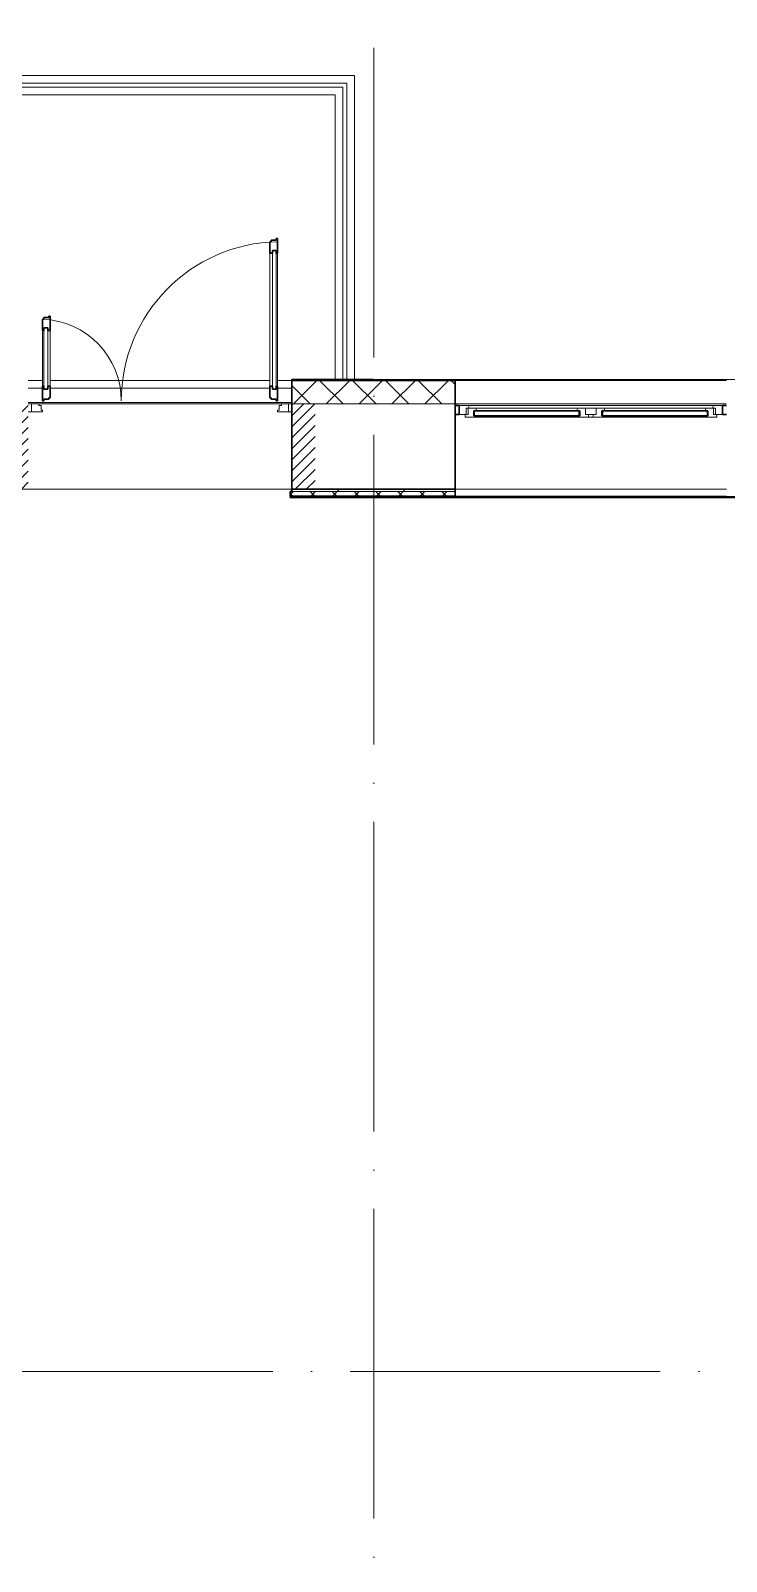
# Model space of a CAD drawing. Header units: millimetres. Extents: x -695119 to 412940, y -249585 to 622758.
# Drawn here: x 272776 to 277265, y 100386 to 110273 of the extents above; entities that cross this region are included whole.
import ezdxf

# ---------------------------------------------------------------- set-up
doc = ezdxf.new("R2010")
doc.units = ezdxf.units.MM
doc.linetypes.add('ADSK_Линия сетки', pattern=[25, 20, -2.5, 0, -2.5])
doc.linetypes.add('ADSK_Штриховая_ш2 п1_5', pattern=[4.5, 3, -1.5])
for name, color, linetype, lineweight in [('_ Окна', 252, 'Continuous', 30), ('Двери', 8, 'Continuous', 9), ('Лестницы', 8, 'Continuous', 9), ('Ограждение', 8, 'Continuous', 9), ('Окна', 252, 'Continuous', 9), ('Оси', 252, 'Continuous', 9), ('Стены внутренние', 252, 'Continuous', 18), ('Стены наружные', 252, 'Continuous', 18), ('Стены штриховка', 7, 'Continuous', 9)]:
    doc.layers.add(name, color=color, linetype=linetype, lineweight=lineweight)
doc.layers.add('Двери открывание', color=7, linetype='Continuous', lineweight=9, true_color=0xc0c0c0)

# ---------------------------------------------------------------- blocks, each defined once
blk = doc.blocks.new('план 2 этажа')
at = {"layer": 'Двери', "lineweight": 18, "true_color": 0x636466}
h = blk.add_hatch(dxfattribs=at)
h.set_pattern_fill('FP_2', color=251, style=0, pattern_type=2)
h.set_pattern_definition([(45, (273485.813, 107586.636), (-35.3553, 35.3553), [])])
h.paths.add_polyline_path([(274610.8, 107311.6), (274610.8, 107861.6), (274460.8, 107861.6), (274460.8, 107311.6)])
h.paths.add_polyline_path([(272610.8, 107311.6), (272760.8, 107311.6), (272760.8, 107861.6), (272610.8, 107861.6), (272610.8, 107334.1)])
at = {"layer": '_ Окна', "color": 251, "true_color": 0x636466}
for p, q in [((275540.8, 107851.6), (275515.8, 107851.6)), ((275515.8, 107793.6), (275540.8, 107793.6)), ((275540.8, 107793.6), (275540.8, 107851.6)), ((275638.8, 107817.6), (275635.8, 107817.6)), ((275635.8, 107817.6), (275635.8, 107785.6)), ((275635.8, 107785.6), (275638.8, 107785.6)), ((276315.8, 107817.6), (275638.8, 107817.6)), ((275638.8, 107817.6), (275638.8, 107785.6)), ((275638.8, 107785.6), (275638.8, 107817.6)), ((275638.8, 107785.6), (276315.8, 107785.6)), ((276315.8, 107785.6), (276315.8, 107817.6)), ((276315.8, 107817.6), (276315.8, 107785.6)), ((276318.8, 107817.6), (276315.8, 107817.6)), ((276315.8, 107785.6), (276318.8, 107785.6)), ((276318.8, 107785.6), (276318.8, 107817.6)), ((276465.8, 107817.6), (276462.8, 107817.6)), ((276462.8, 107817.6), (276462.8, 107785.6)), ((276462.8, 107785.6), (276465.8, 107785.6)), ((277142.8, 107817.6), (276465.8, 107817.6)), ((276465.8, 107817.6), (276465.8, 107785.6)), ((276465.8, 107785.6), (276465.8, 107817.6)), ((276465.8, 107785.6), (277142.8, 107785.6)), ((277142.8, 107785.6), (277142.8, 107817.6)), ((277142.8, 107817.6), (277142.8, 107785.6)), ((277145.8, 107817.6), (277142.8, 107817.6)), ((277142.8, 107785.6), (277145.8, 107785.6)), ((277145.8, 107785.6), (277145.8, 107817.6)), ((277265.8, 107851.6), (277240.8, 107851.6)), ((277240.8, 107851.6), (277240.8, 107793.6)), ((277240.8, 107793.6), (277265.8, 107793.6))]:
    blk.add_line(p, q, dxfattribs=at)
at = {"layer": '_ Окна', "color": 251, "lineweight": 18, "true_color": 0x636466}
for p, q in [((275600.3, 107851.6), (275540.8, 107851.6)), ((275540.8, 107851.6), (275540.8, 107793.6)), ((275540.8, 107793.6), (275578.8, 107793.6)), ((275598.8, 107793.6), (275578.8, 107793.6)), ((275578.8, 107793.6), (275578.8, 107776.6)), ((275578.8, 107776.6), (275634.8, 107776.6)), ((275586.8, 107793.6), (275586.8, 107834.6)), ((275586.8, 107834.6), (275598.8, 107834.6)), ((275598.8, 107834.6), (275598.8, 107793.6)), ((275649.3, 107834.6), (275598.8, 107834.6)), ((275604.8, 107834.6), (275600.3, 107851.6)), ((275634.8, 107776.6), (275635.8, 107777.6)), ((275635.8, 107785.6), (275635.8, 107817.6)), ((275635.8, 107817.6), (275653.8, 107817.6)), ((275653.8, 107785.6), (275635.8, 107785.6)), ((275635.8, 107777.6), (275636.8, 107776.6)), ((275636.8, 107776.6), (275651.4, 107776.6)), ((275653.8, 107817.6), (275649.3, 107834.6)), ((275651.4, 107776.6), (275653.8, 107785.6)), ((276305.4, 107834.6), (276300.8, 107817.6)), ((276300.8, 107817.6), (276318.8, 107817.6)), ((276318.8, 107785.6), (276300.8, 107785.6)), ((276300.8, 107785.6), (276303.2, 107776.6)), ((276303.2, 107776.6), (276317.8, 107776.6)), ((276355.8, 107834.6), (276305.4, 107834.6)), ((276317.8, 107776.6), (276318.8, 107777.6)), ((276318.8, 107817.6), (276318.8, 107785.6)), ((276318.8, 107777.6), (276319.8, 107776.6)), ((276319.8, 107776.6), (276375.8, 107776.6)), ((276355.8, 107793.6), (276355.8, 107834.6)), ((276375.8, 107793.6), (276355.8, 107793.6)), ((276375.8, 107776.6), (276375.8, 107793.6)), ((276425.8, 107793.6), (276405.8, 107793.6)), ((276405.8, 107793.6), (276405.8, 107776.6)), ((276405.8, 107776.6), (276461.8, 107776.6)), ((276425.8, 107834.6), (276425.8, 107793.6)), ((276476.3, 107834.6), (276425.8, 107834.6)), ((276461.8, 107776.6), (276462.8, 107777.6)), ((276462.8, 107785.6), (276462.8, 107817.6)), ((276462.8, 107817.6), (276480.8, 107817.6)), ((276480.8, 107785.6), (276462.8, 107785.6)), ((276462.8, 107777.6), (276463.8, 107776.6)), ((276463.8, 107776.6), (276478.4, 107776.6)), ((276480.8, 107817.6), (276476.3, 107834.6)), ((276478.4, 107776.6), (276480.8, 107785.6)), ((277132.4, 107834.6), (277127.8, 107817.6)), ((277127.8, 107817.6), (277145.8, 107817.6)), ((277145.8, 107785.6), (277127.8, 107785.6)), ((277127.8, 107785.6), (277130.2, 107776.6)), ((277130.2, 107776.6), (277144.8, 107776.6)), ((277182.8, 107834.6), (277132.4, 107834.6)), ((277144.8, 107776.6), (277145.8, 107777.6)), ((277145.8, 107817.6), (277145.8, 107785.6)), ((277145.8, 107777.6), (277146.8, 107776.6)), ((277146.8, 107776.6), (277202.8, 107776.6)), ((277181.4, 107851.6), (277176.8, 107834.6)), ((277240.8, 107851.6), (277181.4, 107851.6)), ((277182.8, 107793.6), (277182.8, 107834.6)), ((277182.8, 107834.6), (277194.8, 107834.6)), ((277202.8, 107793.6), (277182.8, 107793.6)), ((277194.8, 107834.6), (277194.8, 107793.6)), ((277202.8, 107776.6), (277202.8, 107793.6)), ((277202.8, 107793.6), (277240.8, 107793.6)), ((277240.8, 107793.6), (277240.8, 107851.6))]:
    blk.add_line(p, q, dxfattribs=at)
at = {"layer": 'Двери', "color": 251, "lineweight": 30, "true_color": 0x636466}
for p, q in [((274327.8, 108909.6), (274318.8, 108909.6)), ((274318.8, 108909.6), (274318.8, 108835.6)), ((274359.8, 108919.6), (274327.8, 108919.6)), ((274327.8, 108919.6), (274327.8, 108909.6)), ((274368.8, 108929.6), (274359.8, 108929.6)), ((274359.8, 108929.6), (274359.8, 108919.6)), ((274368.8, 108835.6), (274368.8, 108929.6)), ((274318.8, 108835.6), (274335.8, 108835.6)), ((274335.8, 108835.6), (274335.8, 108853.6)), ((274335.8, 108853.6), (274359.8, 108853.6)), ((274359.8, 108853.6), (274359.8, 108835.6)), ((274359.8, 108835.6), (274368.8, 108835.6)), ((272861.8, 108409.6), (272852.8, 108409.6)), ((272852.8, 108409.6), (272852.8, 108335.6)), ((272893.8, 108419.6), (272861.8, 108419.6)), ((272861.8, 108419.6), (272861.8, 108409.6)), ((272902.8, 108429.6), (272893.8, 108429.6)), ((272893.8, 108429.6), (272893.8, 108419.6)), ((272902.8, 108335.6), (272902.8, 108429.6)), ((272861.8, 108335.6), (272852.8, 108335.6)), ((272861.8, 108353.6), (272861.8, 108335.6)), ((272885.8, 108353.6), (272861.8, 108353.6)), ((272885.8, 108335.6), (272885.8, 108353.6)), ((272902.8, 108335.6), (272885.8, 108335.6)), ((272852.8, 107975.6), (272852.8, 107881.6)), ((272861.8, 107975.6), (272852.8, 107975.6)), ((272861.8, 107957.6), (272861.8, 107975.6)), ((272885.8, 107975.6), (272885.8, 107957.6)), ((272902.8, 107975.6), (272885.8, 107975.6)), ((272902.8, 107901.6), (272902.8, 107975.6)), ((274318.8, 107975.6), (274318.8, 107901.6)), ((274318.8, 107975.6), (274335.8, 107975.6)), ((274335.8, 107975.6), (274335.8, 107957.6)), ((274359.8, 107975.6), (274368.8, 107975.6)), ((274359.8, 107957.6), (274359.8, 107975.6)), ((274368.8, 107881.6), (274368.8, 107975.6)), ((272852.8, 107881.6), (272861.8, 107881.6)), ((272885.8, 107957.6), (272861.8, 107957.6)), ((272861.8, 107881.6), (272861.8, 107891.6)), ((272861.8, 107891.6), (272893.8, 107891.6)), ((272893.8, 107891.6), (272893.8, 107901.6)), ((272893.8, 107901.6), (272902.8, 107901.6)), ((274318.8, 107901.6), (274327.8, 107901.6)), ((274327.8, 107901.6), (274327.8, 107891.6)), ((274327.8, 107891.6), (274359.8, 107891.6)), ((274335.8, 107957.6), (274359.8, 107957.6)), ((274359.8, 107891.6), (274359.8, 107881.6)), ((274359.8, 107881.6), (274368.8, 107881.6))]:
    blk.add_line(p, q, dxfattribs=at)
at = {"layer": 'Двери', "color": 251, "true_color": 0x636466}
for p, q in [((274318.8, 108835.6), (274318.8, 107975.6)), ((274335.8, 107957.6), (274335.8, 108853.6)), ((274335.8, 108853.6), (274359.8, 108853.6)), ((274359.8, 108853.6), (274359.8, 107957.6)), ((274368.8, 107975.6), (274368.8, 108835.6)), ((272852.8, 108335.6), (272852.8, 107975.6)), ((272861.8, 108353.6), (272861.8, 107957.6)), ((272885.8, 108353.6), (272861.8, 108353.6)), ((272885.8, 107957.6), (272885.8, 108353.6)), ((272902.8, 107975.6), (272902.8, 108335.6)), ((272861.8, 107957.6), (272885.8, 107957.6)), ((274359.8, 107957.6), (274335.8, 107957.6)), ((272780.8, 107861.6), (272760.8, 107861.6)), ((272760.8, 107811.6), (272780.8, 107811.6)), ((272780.8, 107811.6), (272780.8, 107861.6)), ((272827.8, 107861.6), (272780.8, 107861.6)), ((272780.8, 107861.6), (272780.8, 107811.6)), ((272780.8, 107811.6), (272852.8, 107811.6)), ((272827.8, 107852.6), (272827.8, 107861.6)), ((272842.8, 107852.6), (272827.8, 107852.6)), ((272842.8, 107820.6), (272842.8, 107852.6)), ((272852.8, 107820.6), (272842.8, 107820.6)), ((272852.8, 107811.6), (272852.8, 107820.6)), ((274378.8, 107820.6), (274368.8, 107820.6)), ((274368.8, 107820.6), (274368.8, 107811.6)), ((274368.8, 107811.6), (274440.8, 107811.6)), ((274393.8, 107852.6), (274378.8, 107852.6)), ((274378.8, 107852.6), (274378.8, 107820.6)), ((274393.8, 107861.6), (274393.8, 107852.6)), ((274440.8, 107861.6), (274393.8, 107861.6)), ((274460.8, 107861.6), (274440.8, 107861.6)), ((274440.8, 107861.6), (274440.8, 107811.6)), ((274440.8, 107811.6), (274440.8, 107861.6)), ((274440.8, 107811.6), (274460.8, 107811.6)), ((274460.8, 107811.6), (274460.8, 107861.6))]:
    blk.add_line(p, q, dxfattribs=at)
at = {"layer": 'Двери', "color": 251, "linetype": 'ADSK_Штриховая_ш2 п1_5', "true_color": 0x636466}
for p, q in [((274610.8, 107861.6), (274460.8, 107861.6)), ((274460.8, 107861.6), (274460.8, 107311.6)), ((274460.8, 107311.6), (274610.8, 107311.6))]:
    blk.add_line(p, q, dxfattribs=at)
at = {"layer": 'Двери открывание', "color": 251, "true_color": 0x636466}
for centre, radius, start, end in [((274388.8, 107881.6), 1028, 91.11477, 180), ((272832.8, 107881.6), 528, 0, 87.82919)]:
    blk.add_arc(centre, radius, start, end, dxfattribs=at)
at = {"layer": 'Лестницы', "color": 251, "true_color": 0x636466}
for p, q in [((274866.1, 109983.6), (272140.8, 109983.6)), ((274866.1, 108018.6), (274866.1, 109983.6)), ((274816.1, 109933.6), (272190.8, 109933.6)), ((274816.1, 108018.6), (274816.1, 109933.6)), ((272760.8, 108013.6), (272852.8, 108013.6)), ((272902.8, 108013.6), (274318.8, 108013.6)), ((274368.8, 108013.6), (274460.8, 108013.6)), ((272760.8, 107963.6), (272852.8, 107963.6)), ((272902.8, 107963.6), (274318.8, 107963.6)), ((274368.8, 107963.6), (274460.8, 107963.6))]:
    blk.add_line(p, q, dxfattribs=at)
at = {"layer": 'Ограждение', "color": 251, "true_color": 0x636466}
for p, q in [((272215.8, 109908.6), (274791.1, 109908.6)), ((272265.8, 109858.6), (274741.1, 109858.6)), ((274741.1, 109858.6), (274741.1, 108018.6)), ((274791.1, 109908.6), (274791.1, 108018.6))]:
    blk.add_line(p, q, dxfattribs=at)
at = {"layer": 'Окна', "color": 251, "true_color": 0x636466}
for p, q in [((277181.4, 107851.6), (275600.3, 107851.6)), ((275634.8, 107776.6), (275636.8, 107776.6)), ((276305.4, 107834.6), (275649.3, 107834.6)), ((275651.4, 107776.6), (276303.2, 107776.6)), ((276317.8, 107776.6), (276319.8, 107776.6)), ((276355.8, 107834.6), (276425.6, 107834.6)), ((276375.8, 107793.6), (276405.8, 107793.6)), ((276405.8, 107776.6), (276375.8, 107776.6)), ((276461.8, 107776.6), (276463.8, 107776.6)), ((277132.4, 107834.6), (276476.3, 107834.6)), ((276478.4, 107776.6), (277130.2, 107776.6)), ((277144.8, 107776.6), (277146.8, 107776.6))]:
    blk.add_line(p, q, dxfattribs=at)
at = {"layer": 'Оси', "color": 251, "linetype": 'ADSK_Линия сетки', "ltscale": 100, "true_color": 0x636466}
for p, q in [((274990.8, 112662.3), (274990.8, 95007.4)), ((326840.8, 107311.6), (255118.5, 107311.6)), ((326840.8, 101611.6), (255080.8, 101611.6))]:
    blk.add_line(p, q, dxfattribs=at)
at = {"layer": 'Стены внутренние', "color": 251, "lineweight": 30, "true_color": 0x636466}
for p, q in [((274460.8, 107311.6), (274460.8, 108013.6)), ((275515.8, 108013.6), (274460.8, 108013.6)), ((275515.8, 107311.6), (275515.8, 108013.6)), ((275515.8, 107311.6), (274460.8, 107311.6))]:
    blk.add_line(p, q, dxfattribs=at)
at = {"layer": 'Стены внутренние', "color": 251, "linetype": 'Continuous', "lineweight": 9, "true_color": 0x636466}
for p, q in [((274461.3, 108005.4), (274460.8, 108006.3)), ((274580.5, 107861.6), (274462.8, 107979.3)), ((274471, 107861.6), (274621, 108011.6)), ((274601, 108013.6), (274599.8, 108011.6)), ((274792.6, 107861.6), (274642.6, 108011.6)), ((274683.1, 107861.6), (274833.1, 108011.6)), ((275004.7, 107861.6), (274854.7, 108011.6)), ((274895.2, 107861.6), (275045.2, 108011.6)), ((275044.3, 108011.6), (275043.2, 108013.6)), ((275216.9, 107861.6), (275066.9, 108011.6)), ((275107.4, 107861.6), (275257.4, 108011.6)), ((275429, 107861.6), (275279, 108011.6)), ((275319.5, 107861.6), (275469.5, 108011.6)), ((275513.8, 107989), (275491.1, 108011.6))]:
    blk.add_line(p, q, dxfattribs=at)
at = {"layer": 'Стены внутренние', "color": 251, "true_color": 0x636466}
for p, q in [((275515.8, 108013.6), (277265.8, 108013.6)), ((272760.8, 107871.6), (274460.8, 107871.6)), ((272827.8, 107861.6), (274393.8, 107861.6)), ((274460.8, 107861.6), (277264.8, 107861.6)), ((274460.8, 107311.6), (272760.8, 107311.6)), ((277265.8, 107311.6), (275515.8, 107311.6))]:
    blk.add_line(p, q, dxfattribs=at)
at = {"layer": 'Стены наружные', "color": 251, "lineweight": 30, "true_color": 0x636466}
for p, q in [((274985.8, 108018.6), (274460.8, 108018.6)), ((274460.8, 108018.6), (274460.8, 108013.6)), ((274460.8, 108013.6), (274985.8, 108013.6)), ((274985.8, 108018.6), (274985.8, 108013.6)), ((274450.8, 107296.6), (274460.8, 107296.6)), ((274450.8, 107266.6), (274450.8, 107296.6)), ((274460.8, 107296.6), (274460.8, 107311.6)), ((275515.8, 107266.6), (275515.8, 107311.6)), ((275515.8, 107266.6), (274450.8, 107266.6)), ((291585.8, 107261.6), (274450.8, 107261.6)), ((274450.8, 107256.6), (274450.8, 107261.6)), ((274450.8, 107256.6), (291585.8, 107256.6))]:
    blk.add_line(p, q, dxfattribs=at)
at = {"layer": 'Стены наружные', "color": 251, "linetype": 'Continuous', "lineweight": 9, "true_color": 0x636466}
for p, q in [((274603.9, 108018.6), (274601, 108013.6)), ((274450.8, 107275.8), (274471.6, 107296.6)), ((274468.4, 107266.6), (274450.8, 107284.2)), ((274609.8, 107266.6), (274579.8, 107296.6)), ((274583.1, 107266.6), (274613.1, 107296.6)), ((274751.2, 107266.6), (274721.2, 107296.6)), ((274724.5, 107266.6), (274754.5, 107296.6)), ((274754.5, 107296.6), (274769.5, 107311.6)), ((274892.6, 107266.6), (274862.6, 107296.6)), ((274865.9, 107266.6), (274895.9, 107296.6)), ((275034.1, 107266.6), (275004.1, 107296.6)), ((275007.3, 107266.6), (275037.3, 107296.6)), ((275175.5, 107266.6), (275145.5, 107296.6)), ((275148.7, 107266.6), (275178.7, 107296.6)), ((275178.7, 107296.6), (275193.7, 107311.6)), ((275316.9, 107266.6), (275286.9, 107296.6)), ((275290.2, 107266.6), (275320.2, 107296.6)), ((275458.3, 107266.6), (275428.3, 107296.6)), ((275431.6, 107266.6), (275461.6, 107296.6))]:
    blk.add_line(p, q, dxfattribs=at)
at = {"layer": 'Стены наружные', "color": 251, "true_color": 0x636466}
for p, q in [((274990.8, 108018.6), (280585.8, 108018.6)), ((274990.8, 108013.6), (274990.8, 108018.6)), ((275515.8, 108018.6), (275515.8, 108013.6)), ((277265.8, 108013.6), (275515.8, 108013.6)), ((277265.8, 107266.6), (275515.8, 107266.6))]:
    blk.add_line(p, q, dxfattribs=at)
at = {"layer": 'Стены штриховка', "color": 251, "true_color": 0x636466}
for p, q in [((274462.8, 107861.6), (274462.8, 108011.6)), ((274462.8, 108011.6), (275513.8, 108011.6)), ((275513.8, 108011.6), (275513.8, 107937.6)), ((275513.8, 107937.6), (275515.8, 107937.6)), ((274460.8, 107296.6), (275515.8, 107296.6))]:
    blk.add_line(p, q, dxfattribs=at)

msp = doc.modelspace()

# ---------------------------------------------------------------- block references
msp.add_blockref('план 2 этажа', (0, 0))

doc.saveas('drawing.dxf')
